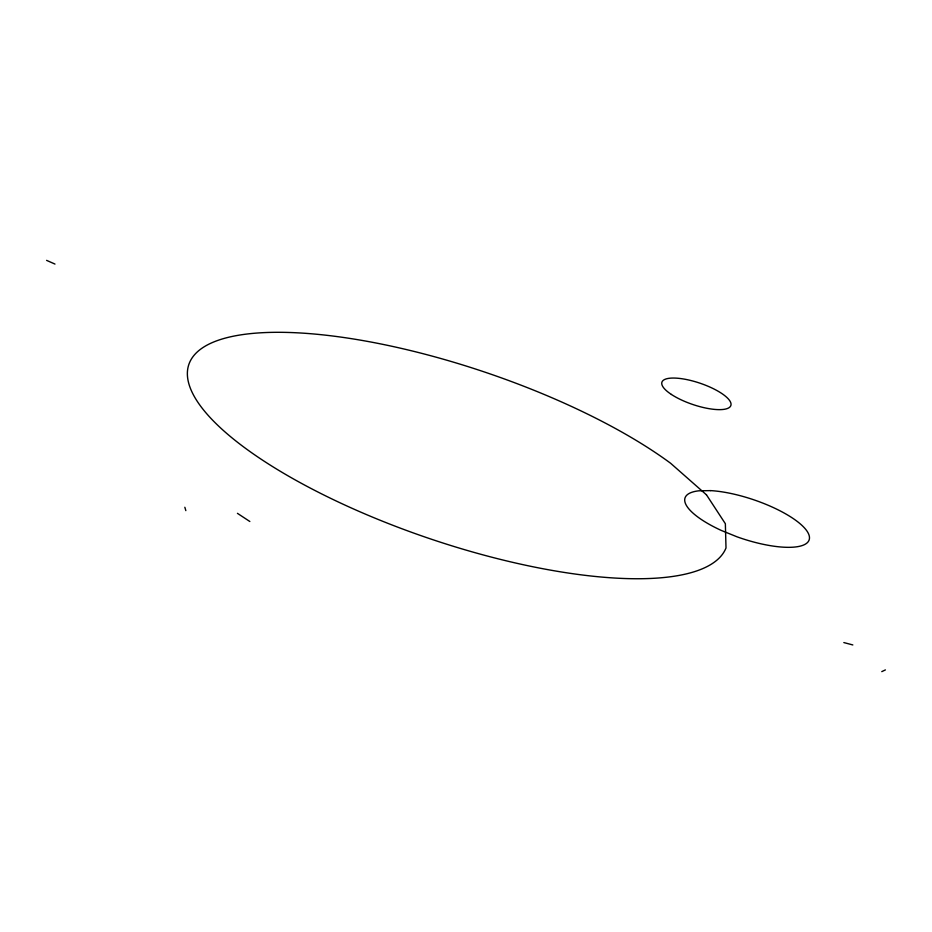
<?xml version="1.0" encoding="UTF-8"?>
<svg xmlns="http://www.w3.org/2000/svg" width="932" height="932" viewBox="0 0 932 932"><rect width="100%" height="100%" fill="white"/><g stroke="black" fill="none" stroke-linecap="round" stroke-linejoin="round"><path stroke-width="1.4" d="M881.765 671.634L885.4 669.91M843.833 642.567L852.827 644.944M46.6 260.366L54.976 264.071M237.427 513.334L249.846 521.501M184.839 507.264L185.841 510.631M710.685 490.616L698.825 490.815A65.496 20.236 18.7 0 0 721.426 530.494L737.026 536.82A65.496 20.236 18.7 0 0 807.823 532.428A65.496 20.236 18.7 0 0 710.685 490.616M706.479 494.845L670.644 463.286A283.829 87.701 18.7 0 0 241.761 334.728A283.829 87.701 18.7 0 0 356.548 510.293A283.829 87.701 18.7 0 0 726.005 547.969L725.364 523.726L706.479 494.845M671.389 394.446A36.383 11.242 18.7 0 0 729.674 407.214A36.383 11.242 18.7 0 0 688.107 379.872A36.383 11.242 18.7 0 0 671.389 394.446"/></g></svg>
